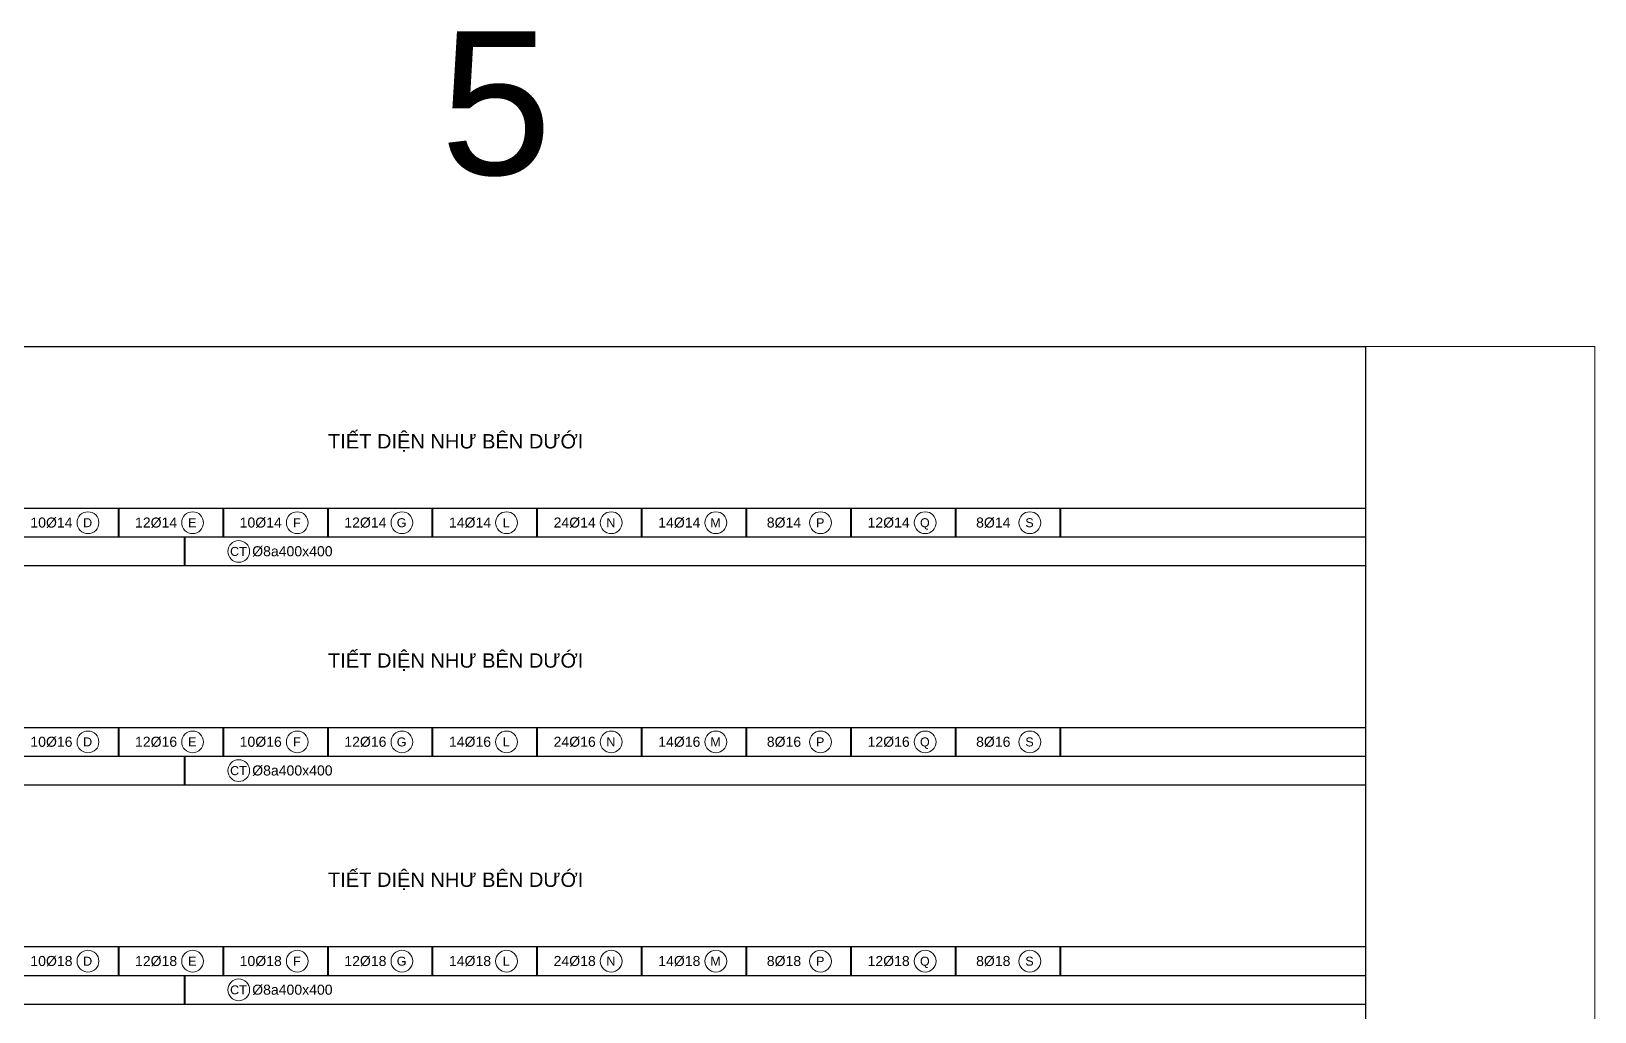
# Model space of a CAD drawing. Header units: millimetres. Extents: x -146909 to 4830753, y -683702 to -336947.
# Drawn here: x 4580029 to 4590923, y -439399 to -432566 of the extents above; entities that cross this region are included whole.
import ezdxf
from ezdxf.enums import TextEntityAlignment as Align

# ---------------------------------------------------------------- set-up
doc = ezdxf.new("R2010")
doc.units = ezdxf.units.MM
doc.header["$MEASUREMENT"] = 0
doc.layers.get('0').update_dxf_attribs({"lineweight": 9})
doc.layers.get('Defpoints').update_dxf_attribs({"color": 10, "lineweight": 0})
for name, color, linetype, lineweight in [("'S_General_Cont_1 Thin", 1, 'Continuous', 18), ("'S_General_Text_3_Member name", 3, 'Continuous', 35), ('CDAI', 3, 'Continuous', 40), ('DBAO', 2, 'Continuous', 13)]:
    doc.layers.add(name, color=color, linetype=linetype, lineweight=lineweight)
for name, color, linetype in [('DM', 1, 'Continuous'), ('TBL', 1, 'Continuous'), ('TX', 214, 'Continuous')]:
    doc.layers.add(name, color=color, linetype=linetype)
doc.styles.add('arial', font='arial.ttf', dxfattribs={"width": 0.85})

# ---------------------------------------------------------------- blocks, each defined once
blk = doc.blocks.new('sign of slab')
at = {"layer": "'S_General_Cont_1 Thin"}
blk.add_circle((-10, 0), 475, dxfattribs=at)
at = {"layer": "'S_General_Text_3_Member name", "style": 'arial'}
blk.add_attdef('S', text='', height=250, dxfattribs=at).set_placement((-23, -1), align=Align.MIDDLE_CENTER)

msp = doc.modelspace()

# ---------------------------------------------------------------- linework, layer by layer
at = {"layer": 'CDAI', "color": 214}
for p, q in [((4580635.55546, -435889.67166), (4580635.55546, -436089.67166)), ((4581364.77171, -435889.67166), (4581364.77171, -436089.67166)), ((4582093.98796, -435889.67166), (4582093.98796, -436089.67166)), ((4582823.20421, -435889.67166), (4582823.20421, -436089.67166)), ((4583552.42046, -435889.67166), (4583552.42046, -436089.67166)), ((4584281.63671, -435889.67166), (4584281.63671, -436089.67166)), ((4585010.85296, -435889.67166), (4585010.85296, -436089.67166)), ((4585010.85296, -435889.67166), (4585010.85296, -436089.67166)), ((4585740.06921, -435889.67166), (4585740.06921, -436089.67166)), ((4586469.28546, -435889.67166), (4586469.28546, -436089.67166)), ((4587198.50171, -435889.67166), (4587198.50171, -436089.67166)), ((4581096.13737, -436089.67166), (4581096.13737, -436289.67166)), ((4580635.55546, -437417.3544), (4580635.55546, -437617.3544)), ((4581364.77171, -437417.3544), (4581364.77171, -437617.3544)), ((4582093.98796, -437417.3544), (4582093.98796, -437617.3544)), ((4582823.20421, -437417.3544), (4582823.20421, -437617.3544)), ((4583552.42046, -437417.3544), (4583552.42046, -437617.3544)), ((4584281.63671, -437417.3544), (4584281.63671, -437617.3544)), ((4585010.85296, -437417.3544), (4585010.85296, -437617.3544)), ((4585010.85296, -437417.3544), (4585010.85296, -437617.3544)), ((4585740.06921, -437417.3544), (4585740.06921, -437617.3544)), ((4586469.28546, -437417.3544), (4586469.28546, -437617.3544)), ((4587198.50171, -437417.3544), (4587198.50171, -437617.3544)), ((4581096.13737, -437617.3544), (4581096.13737, -437817.3544)), ((4580635.55546, -438945.03714), (4580635.55546, -439145.03714)), ((4581364.77171, -438945.03714), (4581364.77171, -439145.03714)), ((4582093.98796, -438945.03714), (4582093.98796, -439145.03714)), ((4582823.20421, -438945.03714), (4582823.20421, -439145.03714)), ((4583552.42046, -438945.03714), (4583552.42046, -439145.03714)), ((4584281.63671, -438945.03714), (4584281.63671, -439145.03714)), ((4585010.85296, -438945.03714), (4585010.85296, -439145.03714)), ((4585010.85296, -438945.03714), (4585010.85296, -439145.03714)), ((4585740.06921, -438945.03714), (4585740.06921, -439145.03714)), ((4586469.28546, -438945.03714), (4586469.28546, -439145.03714)), ((4587198.50171, -438945.03714), (4587198.50171, -439145.03714)), ((4581096.13737, -439145.03714), (4581096.13737, -439345.03714))]:
    msp.add_line(p, q, dxfattribs=at)
at = {"layer": 'DBAO', "color": 1}
msp.add_lwpolyline([(4590923.03829, -448761.98892), (4574173.03829, -448761.98892), (4574173.03829, -434761.98892), (4590923.03829, -434761.98892)], close=True, dxfattribs=at)
at = {"layer": 'TBL'}
for p, q in [((4576997.09632, -434761.98892), (4589324.97459, -434761.98892)), ((4589324.97459, -434761.98892), (4589324.97459, -448761.98892)), ((4576997.09632, -435889.67166), (4589324.97459, -435889.67166)), ((4576997.09632, -436289.67166), (4589324.97459, -436289.67166)), ((4576997.09632, -437417.3544), (4589324.97459, -437417.3544)), ((4576997.09632, -437817.3544), (4589324.97459, -437817.3544)), ((4576997.09632, -438945.03714), (4589324.97459, -438945.03714)), ((4576997.09632, -439345.03714), (4589324.97459, -439345.03714))]:
    msp.add_line(p, q, dxfattribs=at)
at = {"layer": 'TBL', "color": 8}
for p, q in [((4576997.09632, -436089.67166), (4589324.97459, -436089.67166)), ((4576997.09632, -437617.3544), (4589324.97459, -437617.3544)), ((4576997.09632, -439145.03714), (4589324.97459, -439145.03714))]:
    msp.add_line(p, q, dxfattribs=at)

# ---------------------------------------------------------------- block references
ref = msp.add_blockref('sign of slab', (4580425.2252, -435990.76777), dxfattribs=dict(xscale=0.16, yscale=0.16, zscale=0.16))
ref.add_attrib('S', 'D', dxfattribs={"layer": 'DM', "height": 62.5, "style": 'arial'}).set_placement((4580421.47119, -435990.92466), align=Align.MIDDLE_CENTER)
ref = msp.add_blockref('sign of slab', (4581154.44145, -435990.76777), dxfattribs=dict(xscale=0.16, yscale=0.16, zscale=0.16))
ref.add_attrib('S', 'E', dxfattribs={"layer": 'DM', "height": 62.5, "style": 'arial'}).set_placement((4581150.68744, -435990.92466), align=Align.MIDDLE_CENTER)
ref = msp.add_blockref('sign of slab', (4581883.6577, -435990.76777), dxfattribs=dict(xscale=0.16, yscale=0.16, zscale=0.16))
ref.add_attrib('S', 'F', dxfattribs={"layer": 'DM', "height": 62.5, "style": 'arial'}).set_placement((4581879.90369, -435990.92466), align=Align.MIDDLE_CENTER)
ref = msp.add_blockref('sign of slab', (4582612.87395, -435990.76777), dxfattribs=dict(xscale=0.16, yscale=0.16, zscale=0.16))
ref.add_attrib('S', 'G', dxfattribs={"layer": 'DM', "height": 62.5, "style": 'arial'}).set_placement((4582609.11994, -435990.92466), align=Align.MIDDLE_CENTER)
ref = msp.add_blockref('sign of slab', (4583342.0902, -435990.76777), dxfattribs=dict(xscale=0.16, yscale=0.16, zscale=0.16))
ref.add_attrib('S', 'L', dxfattribs={"layer": 'DM', "height": 62.5, "style": 'arial'}).set_placement((4583338.33619, -435990.92466), align=Align.MIDDLE_CENTER)
ref = msp.add_blockref('sign of slab', (4584071.30645, -435990.76777), dxfattribs=dict(xscale=0.16, yscale=0.16, zscale=0.16))
ref.add_attrib('S', 'N', dxfattribs={"layer": 'DM', "height": 62.5, "style": 'arial'}).set_placement((4584067.55244, -435990.92466), align=Align.MIDDLE_CENTER)
ref = msp.add_blockref('sign of slab', (4584800.5227, -435990.76777), dxfattribs=dict(xscale=0.16, yscale=0.16, zscale=0.16))
ref.add_attrib('S', 'M', dxfattribs={"layer": 'DM', "height": 62.5, "style": 'arial'}).set_placement((4584796.76869, -435990.92466), align=Align.MIDDLE_CENTER)
ref = msp.add_blockref('sign of slab', (4585529.73895, -435990.76777), dxfattribs=dict(xscale=0.16, yscale=0.16, zscale=0.16))
ref.add_attrib('S', 'P', dxfattribs={"layer": 'DM', "height": 62.5, "style": 'arial'}).set_placement((4585525.98494, -435990.92466), align=Align.MIDDLE_CENTER)
ref = msp.add_blockref('sign of slab', (4586258.9552, -435990.76777), dxfattribs=dict(xscale=0.16, yscale=0.16, zscale=0.16))
ref.add_attrib('S', 'Q', dxfattribs={"layer": 'DM', "height": 62.5, "style": 'arial'}).set_placement((4586255.20119, -435990.92466), align=Align.MIDDLE_CENTER)
ref = msp.add_blockref('sign of slab', (4586988.17145, -435990.76777), dxfattribs=dict(xscale=0.16, yscale=0.16, zscale=0.16))
ref.add_attrib('S', 'S', dxfattribs={"layer": 'DM', "height": 62.5, "style": 'arial'}).set_placement((4586984.41744, -435990.92466), align=Align.MIDDLE_CENTER)
ref = msp.add_blockref('sign of slab', (4581475.89949, -436190.76777), dxfattribs=dict(xscale=0.16, yscale=0.16, zscale=0.16))
ref.add_attrib('S', 'CT', dxfattribs={"layer": 'DM', "height": 62.5, "style": 'arial'}).set_placement((4581472.14548, -436190.92466), align=Align.MIDDLE_CENTER)
ref = msp.add_blockref('sign of slab', (4580425.2252, -437518.4505), dxfattribs=dict(xscale=0.16, yscale=0.16, zscale=0.16))
ref.add_attrib('S', 'D', dxfattribs={"layer": 'DM', "height": 62.5, "style": 'arial'}).set_placement((4580421.47119, -437518.6074), align=Align.MIDDLE_CENTER)
ref = msp.add_blockref('sign of slab', (4581154.44145, -437518.4505), dxfattribs=dict(xscale=0.16, yscale=0.16, zscale=0.16))
ref.add_attrib('S', 'E', dxfattribs={"layer": 'DM', "height": 62.5, "style": 'arial'}).set_placement((4581150.68744, -437518.6074), align=Align.MIDDLE_CENTER)
ref = msp.add_blockref('sign of slab', (4581883.6577, -437518.4505), dxfattribs=dict(xscale=0.16, yscale=0.16, zscale=0.16))
ref.add_attrib('S', 'F', dxfattribs={"layer": 'DM', "height": 62.5, "style": 'arial'}).set_placement((4581879.90369, -437518.6074), align=Align.MIDDLE_CENTER)
ref = msp.add_blockref('sign of slab', (4582612.87395, -437518.4505), dxfattribs=dict(xscale=0.16, yscale=0.16, zscale=0.16))
ref.add_attrib('S', 'G', dxfattribs={"layer": 'DM', "height": 62.5, "style": 'arial'}).set_placement((4582609.11994, -437518.6074), align=Align.MIDDLE_CENTER)
ref = msp.add_blockref('sign of slab', (4583342.0902, -437518.4505), dxfattribs=dict(xscale=0.16, yscale=0.16, zscale=0.16))
ref.add_attrib('S', 'L', dxfattribs={"layer": 'DM', "height": 62.5, "style": 'arial'}).set_placement((4583338.33619, -437518.6074), align=Align.MIDDLE_CENTER)
ref = msp.add_blockref('sign of slab', (4584071.30645, -437518.4505), dxfattribs=dict(xscale=0.16, yscale=0.16, zscale=0.16))
ref.add_attrib('S', 'N', dxfattribs={"layer": 'DM', "height": 62.5, "style": 'arial'}).set_placement((4584067.55244, -437518.6074), align=Align.MIDDLE_CENTER)
ref = msp.add_blockref('sign of slab', (4584800.5227, -437518.4505), dxfattribs=dict(xscale=0.16, yscale=0.16, zscale=0.16))
ref.add_attrib('S', 'M', dxfattribs={"layer": 'DM', "height": 62.5, "style": 'arial'}).set_placement((4584796.76869, -437518.6074), align=Align.MIDDLE_CENTER)
ref = msp.add_blockref('sign of slab', (4585529.73895, -437518.4505), dxfattribs=dict(xscale=0.16, yscale=0.16, zscale=0.16))
ref.add_attrib('S', 'P', dxfattribs={"layer": 'DM', "height": 62.5, "style": 'arial'}).set_placement((4585525.98494, -437518.6074), align=Align.MIDDLE_CENTER)
ref = msp.add_blockref('sign of slab', (4586258.9552, -437518.4505), dxfattribs=dict(xscale=0.16, yscale=0.16, zscale=0.16))
ref.add_attrib('S', 'Q', dxfattribs={"layer": 'DM', "height": 62.5, "style": 'arial'}).set_placement((4586255.20119, -437518.6074), align=Align.MIDDLE_CENTER)
ref = msp.add_blockref('sign of slab', (4586988.17145, -437518.4505), dxfattribs=dict(xscale=0.16, yscale=0.16, zscale=0.16))
ref.add_attrib('S', 'S', dxfattribs={"layer": 'DM', "height": 62.5, "style": 'arial'}).set_placement((4586984.41744, -437518.6074), align=Align.MIDDLE_CENTER)
ref = msp.add_blockref('sign of slab', (4581475.89949, -437718.4505), dxfattribs=dict(xscale=0.16, yscale=0.16, zscale=0.16))
ref.add_attrib('S', 'CT', dxfattribs={"layer": 'DM', "height": 62.5, "style": 'arial'}).set_placement((4581472.14548, -437718.6074), align=Align.MIDDLE_CENTER)
ref = msp.add_blockref('sign of slab', (4580425.2252, -439046.13324), dxfattribs=dict(xscale=0.16, yscale=0.16, zscale=0.16))
ref.add_attrib('S', 'D', dxfattribs={"layer": 'DM', "height": 62.5, "style": 'arial'}).set_placement((4580421.47119, -439046.29013), align=Align.MIDDLE_CENTER)
ref = msp.add_blockref('sign of slab', (4581154.44145, -439046.13324), dxfattribs=dict(xscale=0.16, yscale=0.16, zscale=0.16))
ref.add_attrib('S', 'E', dxfattribs={"layer": 'DM', "height": 62.5, "style": 'arial'}).set_placement((4581150.68744, -439046.29013), align=Align.MIDDLE_CENTER)
ref = msp.add_blockref('sign of slab', (4581883.6577, -439046.13324), dxfattribs=dict(xscale=0.16, yscale=0.16, zscale=0.16))
ref.add_attrib('S', 'F', dxfattribs={"layer": 'DM', "height": 62.5, "style": 'arial'}).set_placement((4581879.90369, -439046.29013), align=Align.MIDDLE_CENTER)
ref = msp.add_blockref('sign of slab', (4582612.87395, -439046.13324), dxfattribs=dict(xscale=0.16, yscale=0.16, zscale=0.16))
ref.add_attrib('S', 'G', dxfattribs={"layer": 'DM', "height": 62.5, "style": 'arial'}).set_placement((4582609.11994, -439046.29013), align=Align.MIDDLE_CENTER)
ref = msp.add_blockref('sign of slab', (4583342.0902, -439046.13324), dxfattribs=dict(xscale=0.16, yscale=0.16, zscale=0.16))
ref.add_attrib('S', 'L', dxfattribs={"layer": 'DM', "height": 62.5, "style": 'arial'}).set_placement((4583338.33619, -439046.29013), align=Align.MIDDLE_CENTER)
ref = msp.add_blockref('sign of slab', (4584071.30645, -439046.13324), dxfattribs=dict(xscale=0.16, yscale=0.16, zscale=0.16))
ref.add_attrib('S', 'N', dxfattribs={"layer": 'DM', "height": 62.5, "style": 'arial'}).set_placement((4584067.55244, -439046.29013), align=Align.MIDDLE_CENTER)
ref = msp.add_blockref('sign of slab', (4584800.5227, -439046.13324), dxfattribs=dict(xscale=0.16, yscale=0.16, zscale=0.16))
ref.add_attrib('S', 'M', dxfattribs={"layer": 'DM', "height": 62.5, "style": 'arial'}).set_placement((4584796.76869, -439046.29013), align=Align.MIDDLE_CENTER)
ref = msp.add_blockref('sign of slab', (4585529.73895, -439046.13324), dxfattribs=dict(xscale=0.16, yscale=0.16, zscale=0.16))
ref.add_attrib('S', 'P', dxfattribs={"layer": 'DM', "height": 62.5, "style": 'arial'}).set_placement((4585525.98494, -439046.29013), align=Align.MIDDLE_CENTER)
ref = msp.add_blockref('sign of slab', (4586258.9552, -439046.13324), dxfattribs=dict(xscale=0.16, yscale=0.16, zscale=0.16))
ref.add_attrib('S', 'Q', dxfattribs={"layer": 'DM', "height": 62.5, "style": 'arial'}).set_placement((4586255.20119, -439046.29013), align=Align.MIDDLE_CENTER)
ref = msp.add_blockref('sign of slab', (4586988.17145, -439046.13324), dxfattribs=dict(xscale=0.16, yscale=0.16, zscale=0.16))
ref.add_attrib('S', 'S', dxfattribs={"layer": 'DM', "height": 62.5, "style": 'arial'}).set_placement((4586984.41744, -439046.29013), align=Align.MIDDLE_CENTER)
ref = msp.add_blockref('sign of slab', (4581475.89949, -439246.13324), dxfattribs=dict(xscale=0.16, yscale=0.16, zscale=0.16))
ref.add_attrib('S', 'CT', dxfattribs={"layer": 'DM', "height": 62.5, "style": 'arial'}).set_placement((4581472.14548, -439246.29013), align=Align.MIDDLE_CENTER)

# ---------------------------------------------------------------- texts
at = {"layer": 'Defpoints', "style": 'arial'}
msp.add_text('5', height=1000, dxfattribs=at).set_placement((4583267.4932, -433073.24457), align=Align.MIDDLE)
at = {"layer": 'TX', "color": 2, "style": 'arial'}
for s, height, p in [('TIẾT DIỆN NHƯ BÊN DƯỚI', 100, (4582985.58128, -435423.33137)), ('10%%C14', 70, (4580169.12797, -435989.67166)), ('12%%C14', 70, (4580898.34422, -435989.67166)), ('10%%C14', 70, (4581627.56047, -435989.67166)), ('12%%C14', 70, (4582356.77672, -435989.67166)), ('14%%C14', 70, (4583085.99297, -435989.67166)), ('24%%C14', 70, (4583815.20922, -435989.67166)), ('14%%C14', 70, (4584544.42547, -435989.67166)), ('8%%C14', 70, (4585273.64172, -435989.67166)), ('12%%C14', 70, (4586002.85797, -435989.67166)), ('8%%C14', 70, (4586732.07422, -435989.67166)), ('%%C8a400x400', 70, (4581848.02437, -436189.67166)), ('TIẾT DIỆN NHƯ BÊN DƯỚI', 100, (4582985.58128, -436951.01411)), ('10%%C16', 70, (4580169.12797, -437517.3544)), ('12%%C16', 70, (4580898.34422, -437517.3544)), ('10%%C16', 70, (4581627.56047, -437517.3544)), ('12%%C16', 70, (4582356.77672, -437517.3544)), ('14%%C16', 70, (4583085.99297, -437517.3544)), ('24%%C16', 70, (4583815.20922, -437517.3544)), ('14%%C16', 70, (4584544.42547, -437517.3544)), ('8%%C16', 70, (4585273.64172, -437517.3544)), ('12%%C16', 70, (4586002.85797, -437517.3544)), ('8%%C16', 70, (4586732.07422, -437517.3544)), ('%%C8a400x400', 70, (4581848.02437, -437717.3544)), ('TIẾT DIỆN NHƯ BÊN DƯỚI', 100, (4582985.58128, -438478.69684)), ('10%%C18', 70, (4580169.12797, -439045.03714)), ('12%%C18', 70, (4580898.34422, -439045.03714)), ('10%%C18', 70, (4581627.56047, -439045.03714)), ('12%%C18', 70, (4582356.77672, -439045.03714)), ('14%%C18', 70, (4583085.99297, -439045.03714)), ('24%%C18', 70, (4583815.20922, -439045.03714)), ('14%%C18', 70, (4584544.42547, -439045.03714)), ('8%%C18', 70, (4585273.64172, -439045.03714)), ('12%%C18', 70, (4586002.85797, -439045.03714)), ('8%%C18', 70, (4586732.07422, -439045.03714)), ('%%C8a400x400', 70, (4581848.02437, -439245.03714))]:
    msp.add_text(s, height=height, dxfattribs=at).set_placement(p, align=Align.MIDDLE_CENTER)

doc.saveas('drawing.dxf')
